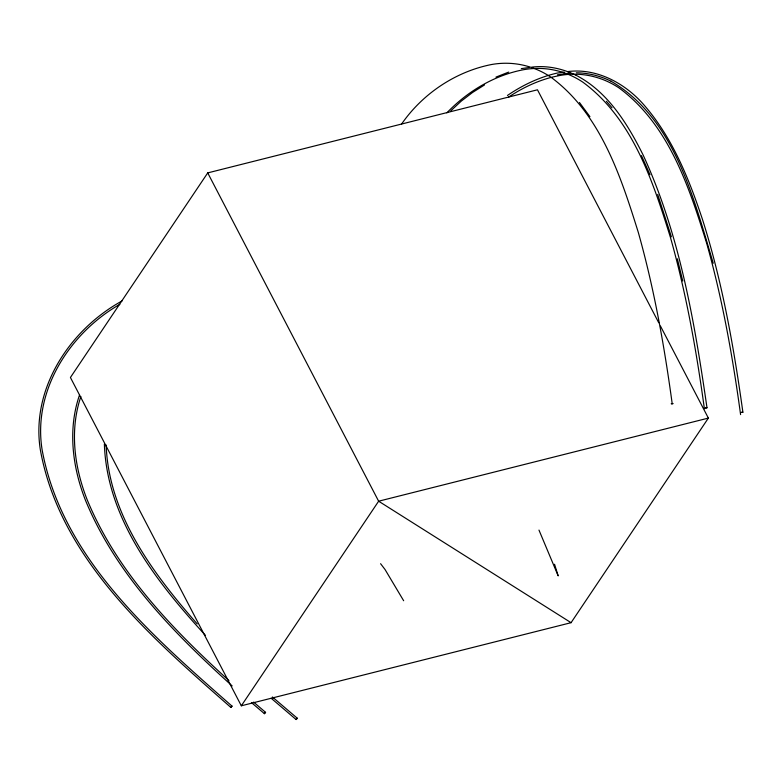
<?xml version="1.0" encoding="UTF-8"?>
<svg xmlns="http://www.w3.org/2000/svg" width="782" height="782" viewBox="0 0 782 782"><rect width="100%" height="100%" fill="white"/><g stroke="black" fill="none" stroke-linecap="round" stroke-linejoin="round"><path stroke-width="1.17" d="M79.559 394.93C67.623 429.24 72.403 467.167 85.521 500.412C116.049 574.467 173.653 633.039 232.166 685.922M80.878 396.562C69.451 430.198 74.358 467.216 87.154 499.718C116.801 571.632 172.196 628.982 228.911 680.555M658.737 322.741L537.469 89.793L207.729 172.9L70.419 377.491L241.325 705.794L571.065 622.687L708.365 418.096L660.428 325.996M241.325 705.794L378.635 501.203L708.365 418.096M706.996 407.793L705.296 408.038L706.987 407.725C694.484 321.705 679.734 234.277 643 154.758C627.516 123.771 607.858 91.787 576.129 75.297M741.141 412.427L742.89 412.192C733.79 347.091 722.382 282.019 702.422 219.273C688.825 178.443 672.305 137.221 643.576 104.505C624.847 83.146 596.695 67.858 567.654 71.582M742.88 412.241L741.18 412.476M401.616 124.006C422.515 93.811 455.427 71.631 491.546 64.515A111.992 94.251 -81.5 0 1 550.567 76.939C600.381 113.546 620.595 175.725 638.278 232.313C654.104 288.431 664.329 345.947 672.197 403.668M446.845 112.872C467.421 91.377 494.322 75.238 523.735 69.676A111.992 94.251 -81.5 0 1 582.756 82.09C632.56 118.698 652.774 180.886 670.457 237.464C686.283 293.582 696.508 351.108 704.387 408.82M450.803 110.819L461.204 101.161L472.582 92.452L484.527 84.925M508.476 97.203C521.408 88.474 535.67 81.582 550.753 77.506M507.44 95.453C522.523 85.199 539.209 77.174 557.038 73.107L564.174 72.071M122.012 300.982C69.833 329.554 30.742 388.713 40.322 449.689C60.009 559.11 151.542 637.701 230.817 707.378L232.059 706.166C153.125 636.646 61.768 558.456 42.052 449.406C32.766 390.404 69.803 332.946 119.832 304.335M495.964 77.105L508.691 72.1M551.789 77.203L559.941 75.463A111.992 94.251 -81.5 0 1 618.963 87.887C668.766 124.494 688.981 186.673 706.664 243.261C722.49 299.379 732.714 356.895 740.593 414.616M521.311 68.621L529.443 67.467M531.77 67.135C546.872 65.268 562.375 68.533 575.972 75.228M557.429 74.818L570.019 73.019M576.324 72.814C588.426 72.921 600.41 75.952 611.241 81.308M297.268 718.199L296.114 719.557L297.287 718.228L272.4 696.987M611.084 81.23C674.231 118.17 693.644 198.012 713.233 263.231M571.065 622.687L378.635 501.203L207.729 172.9M265.567 712.324L264.394 713.653L265.567 712.324L253.593 702.099M271.178 698.258L296.085 719.528M251.452 702.598L264.365 713.624M205.451 635.355C156.869 582.267 106.802 519.101 104.368 443.951M232.019 706.078L230.817 707.378M197.22 623.919C153.174 573.705 108.6 514.468 106.156 445.007M606.373 101.259L612.013 107.808M380.59 563.695L385.037 569.511L403.659 600.742M579.452 102.471L589.931 116.694M641.436 155.589L649.998 174.728M538.974 530.088L558.182 575.884L554.546 564.252M657.682 194.435L671.376 236.799M677.339 258.783L682.745 281.012M671.327 403.756L673.077 403.571L671.357 403.737"/></g></svg>
